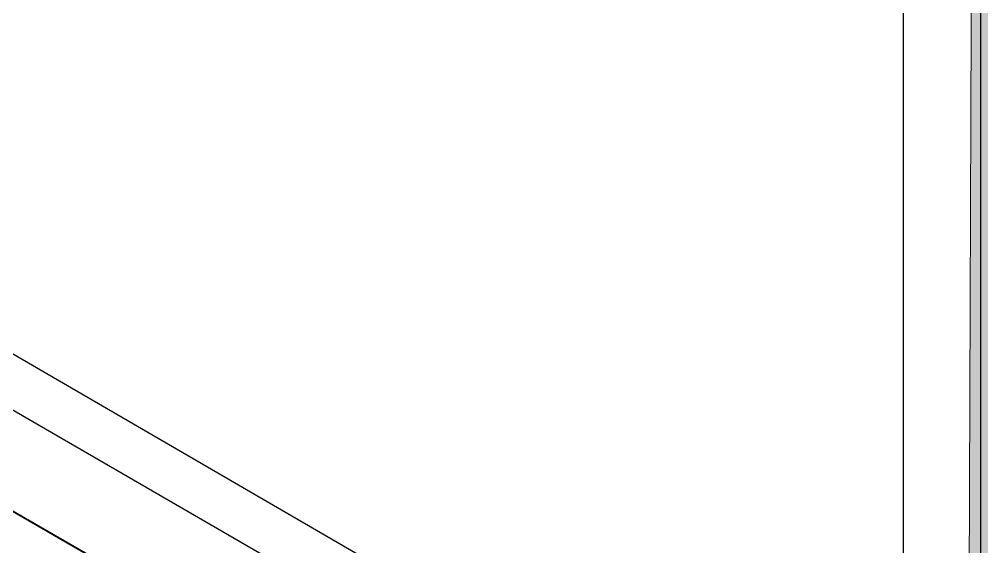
# Model space of a CAD drawing. Extents: x -1140 to 5605, y -816 to 2382.
# Drawn here: x 4405.7 to 4459.9, y 1179.2 to 1208.9 of the extents above; entities that cross this region are included whole.
import ezdxf

# ---------------------------------------------------------------- set-up
doc = ezdxf.new("R2010")
doc.units = 0
doc.header["$MEASUREMENT"] = 0
for name, color, linetype, lineweight in [('.ATI-HATCH', 7, 'Continuous', 0), ('G-ANNO-TTLB', 7, 'Continuous', 0), ('TYVEK', 7, 'Continuous', 0)]:
    doc.layers.add(name, color=color, linetype=linetype, lineweight=lineweight)

# ---------------------------------------------------------------- blocks, each defined once
blk = doc.blocks.new('Block_394')
at = {"layer": 'TYVEK', "color": 4, "lineweight": 25, "true_color": 0x00ffff}
blk.add_lwpolyline([(4428.922, 1193.298)], dxfattribs=at)
blk = doc.blocks.new('Block_395')
at = {"layer": 'TYVEK', "color": 4, "lineweight": 25, "true_color": 0x00ffff}
for points in [[(4428.922, 1193.298)], [(4408.606, 1181.687)]]:
    blk.add_lwpolyline(points, dxfattribs=at)
blk = doc.blocks.new('Block_415')
at = {"layer": 'TYVEK', "color": 3, "lineweight": 25, "true_color": 0x00ff00}
blk.add_line((4455.617, 1160.895), (4383.895, 1202.489), dxfattribs=at)

msp = doc.modelspace()

# ---------------------------------------------------------------- hatches: boundary and pattern name
at = {"layer": '.ATI-HATCH', "true_color": 0x808080, "transparency": 33554483}
msp.add_hatch(color=8, dxfattribs=at).paths.add_polyline_path([(4459.734, 1329.021), (4472.09, 1321.476), (4471.739, 1106.798), (4458.965, 1114.393)])
at = {"layer": 'G-ANNO-TTLB', "true_color": 0xff00ff, "transparency": 33554687}
h = msp.add_hatch(color=6, dxfattribs=at)
edge = h.paths.add_edge_path()
edge.add_spline(control_points=[(5285.56, -733.232), (5285.56, -733.232), (2356.042, -733.232), (2356.042, -733.232), (2356.042, -733.232), (2356.042, 1723.768), (2356.042, 1723.768), (2356.042, 1723.768), (5285.56, 1723.768), (5285.56, 1723.768), (5285.56, 1723.768), (5285.56, -733.232), (5285.56, -733.232)], knot_values=[0, 0, 0, 0, 1, 1, 1, 2, 2, 2, 3, 3, 3, 4, 4, 4, 4], degree=3, periodic=0)
edge = h.paths.add_edge_path()
edge.add_spline(control_points=[(2365.042, 1714.768), (2365.042, 1714.768), (2365.042, -724.232), (2365.042, -724.232), (2365.042, -724.232), (5276.56, -724.232), (5276.56, -724.232), (5276.56, -724.232), (5276.56, 1714.768), (5276.56, 1714.768), (5276.56, 1714.768), (2365.042, 1714.768), (2365.042, 1714.768)], knot_values=[0, 0, 0, 0, 1, 1, 1, 2, 2, 2, 3, 3, 3, 4, 4, 4, 4], degree=3, periodic=0)
edge.add_line((2365.042, 1714.768), (2365.042, 1714.768))

# ---------------------------------------------------------------- linework, layer by layer
at = {"layer": '.ATI-HATCH'}
msp.add_lwpolyline([(4459.734, 1329.021), (4472.09, 1321.476), (4471.739, 1106.798), (4458.965, 1114.393)], close=True, dxfattribs=at)
at = {"layer": 'G-ANNO-TTLB'}
for points in [[(5285.56, -733.232), (5285.56, -733.232), (2356.042, -733.232), (2356.042, -733.232), (2356.042, -733.232), (2356.042, 1723.768), (2356.042, 1723.768), (2356.042, 1723.768), (5285.56, 1723.768), (5285.56, 1723.768), (5285.56, 1723.768), (5285.56, -733.232), (5285.56, -733.232)], [(2365.042, 1714.768), (2365.042, 1714.768), (2365.042, -724.232), (2365.042, -724.232), (2365.042, -724.232), (5276.56, -724.232), (5276.56, -724.232), (5276.56, -724.232), (5276.56, 1714.768), (5276.56, 1714.768), (5276.56, 1714.768), (2365.042, 1714.768), (2365.042, 1714.768)]]:
    msp.add_open_spline(points, degree=3, knots=[0, 0, 0, 0, 1, 1, 1, 2, 2, 2, 3, 3, 3, 4, 4, 4, 4], dxfattribs=at)
at = {"layer": 'TYVEK', "color": 3, "lineweight": 25, "true_color": 0x00ff00}
for p, q in [((4459.843, 1321.794), (4459.843, 1149.732)), ((4459.712, 1149.735), (4376.808, 1197.694))]:
    msp.add_line(p, q, dxfattribs=at)
at = {"layer": 'TYVEK', "color": 18, "lineweight": 25, "true_color": 0x000000}
msp.add_lwpolyline([(4376.808, 1197.694), (4376.409, 1370.135), (4459.843, 1321.794), (4459.843, 1149.732)], close=True, dxfattribs=at)
at = {"layer": 'TYVEK', "color": 3, "lineweight": 25, "true_color": 0x00ff00}
msp.add_lwpolyline([(4381.195, 1200.877), (4381.195, 1361.972), (4455.48, 1318.658), (4455.48, 1157.845), (4381.195, 1200.877)], dxfattribs=at)

# ---------------------------------------------------------------- block references
at = {"layer": 'TYVEK'}
for name in ['Block_415', 'Block_395', 'Block_394']:
    msp.add_blockref(name, (0, 0), dxfattribs=at)

doc.saveas('drawing.dxf')
